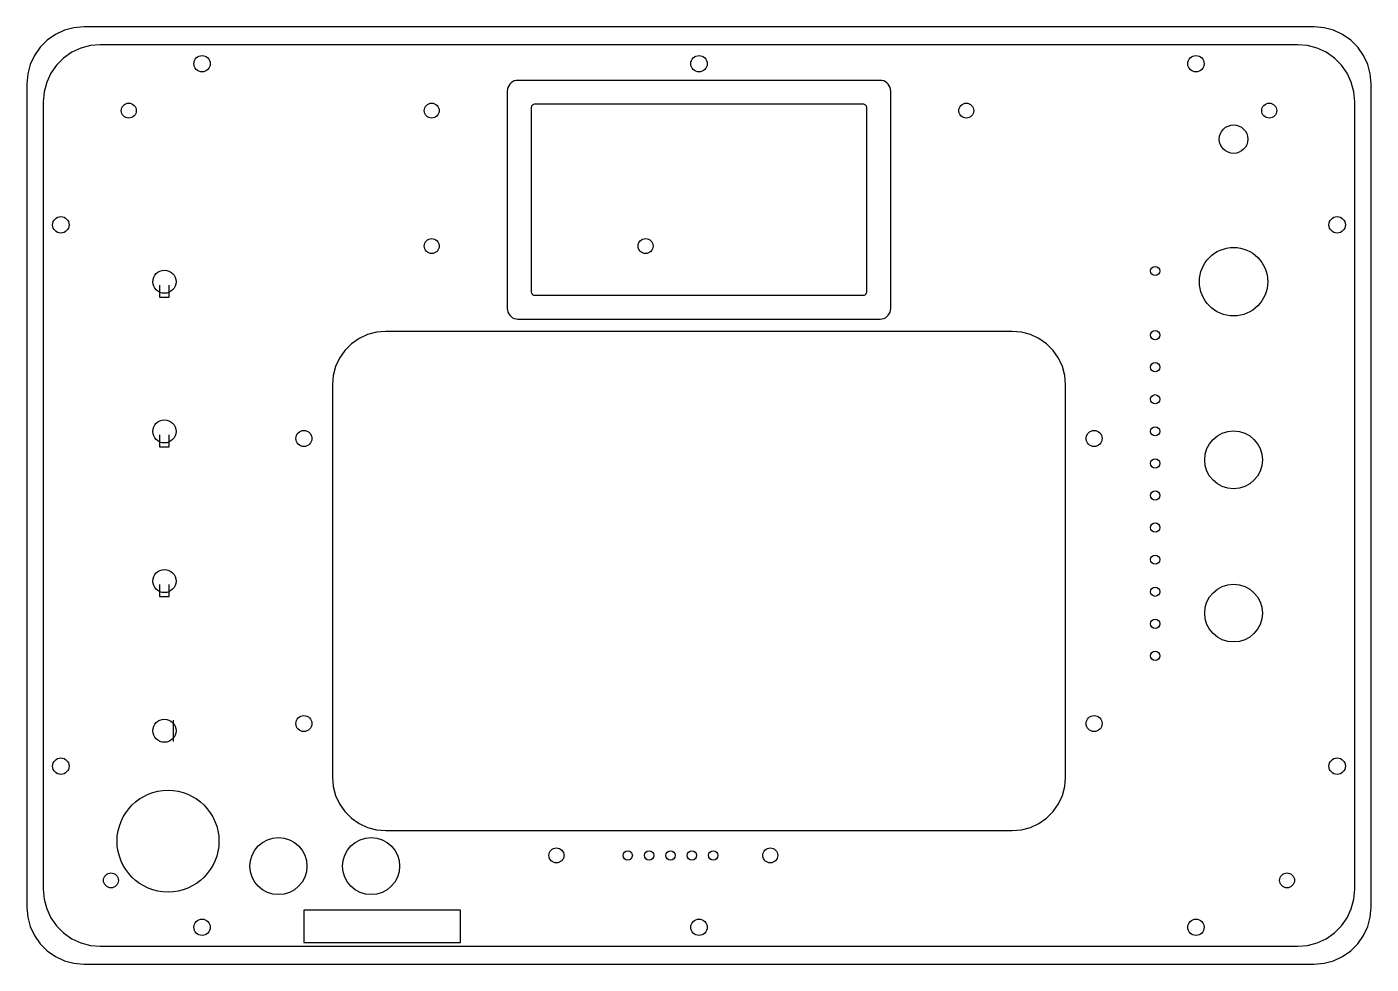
# Model space of a CAD drawing. Header units: millimetres. Extents: x -189 to 189, y -132 to 132.
import ezdxf

# ---------------------------------------------------------------- set-up
doc = ezdxf.new("R2010")
doc.units = ezdxf.units.MM
for name, color, linetype in [('OUTLINE', 7, 'Continuous'), ('POCKET_1MM', 7, 'Continuous'), ('REBATE_2MM_TOP', 7, 'Continuous'), ('RELIEF_0.8MM_UNDERSIDE', 7, 'Continuous'), ('STANDOFF_M3', 7, 'Continuous'), ('THROUGH', 7, 'Continuous')]:
    doc.layers.add(name, color=color, linetype=linetype)

msp = doc.modelspace()

# ---------------------------------------------------------------- linework, layer by layer
at = {"layer": 'OUTLINE'}
msp.add_lwpolyline([(188.6, 115.5), (188.36, 118.28), (187.64, 120.97), (186.46, 123.5), (184.86, 125.78), (182.88, 127.76), (180.6, 129.36), (178.07, 130.54), (175.38, 131.26), (172.6, 131.5), (-172.6, 131.5), (-175.38, 131.26), (-178.07, 130.54), (-180.6, 129.36), (-182.88, 127.76), (-184.86, 125.78), (-186.46, 123.5), (-187.64, 120.97), (-188.36, 118.28), (-188.6, 115.5), (-188.6, -115.5), (-188.36, -118.28), (-187.64, -120.97), (-186.46, -123.5), (-184.86, -125.78), (-182.88, -127.76), (-180.6, -129.36), (-178.07, -130.54), (-175.38, -131.26), (-172.6, -131.5), (172.6, -131.5), (175.38, -131.26), (178.07, -130.54), (180.6, -129.36), (182.88, -127.76), (184.86, -125.78), (186.46, -123.5), (187.64, -120.97), (188.36, -118.28), (188.6, -115.5)], close=True, dxfattribs=at)
at = {"layer": 'POCKET_1MM'}
msp.add_lwpolyline([(53.8, 113.5), (53.75, 114.02), (53.61, 114.53), (53.39, 115), (53.09, 115.43), (52.72, 115.8), (52.3, 116.1), (51.82, 116.32), (51.32, 116.45), (50.8, 116.5), (-50.8, 116.5), (-51.32, 116.45), (-51.82, 116.32), (-52.3, 116.1), (-52.72, 115.8), (-53.09, 115.43), (-53.39, 115), (-53.61, 114.53), (-53.75, 114.02), (-53.8, 113.5), (-53.8, 52.5), (-53.75, 51.98), (-53.61, 51.47), (-53.39, 51), (-53.09, 50.57), (-52.72, 50.2), (-52.3, 49.9), (-51.82, 49.68), (-51.32, 49.55), (-50.8, 49.5), (50.8, 49.5), (51.32, 49.55), (51.82, 49.68), (52.3, 49.9), (52.72, 50.2), (53.09, 50.57), (53.39, 51), (53.61, 51.47), (53.75, 51.98), (53.8, 52.5)], close=True, dxfattribs=at)
at = {"layer": 'REBATE_2MM_TOP'}
msp.add_lwpolyline([(184, 110.5), (183.76, 113.28), (183.04, 115.97), (181.86, 118.5), (180.26, 120.78), (178.28, 122.76), (176, 124.36), (173.47, 125.54), (170.78, 126.26), (168, 126.5), (-168, 126.5), (-170.78, 126.26), (-173.47, 125.54), (-176, 124.36), (-178.28, 122.76), (-180.26, 120.78), (-181.86, 118.5), (-183.04, 115.97), (-183.76, 113.28), (-184, 110.5), (-184, -110.5), (-183.76, -113.28), (-183.04, -115.97), (-181.86, -118.5), (-180.26, -120.78), (-178.28, -122.76), (-176, -124.36), (-173.47, -125.54), (-170.78, -126.26), (-168, -126.5), (168, -126.5), (170.78, -126.26), (173.47, -125.54), (176, -124.36), (178.28, -122.76), (180.26, -120.78), (181.86, -118.5), (183.04, -115.97), (183.76, -113.28), (184, -110.5)], close=True, dxfattribs=at)
at = {"layer": 'RELIEF_0.8MM_UNDERSIDE'}
msp.add_lwpolyline([(-110.9, -125.4), (-66.9, -125.4), (-66.9, -116.4), (-110.9, -116.4)], close=True, dxfattribs=at)
at = {"layer": 'STANDOFF_M3'}
for centre in [(-160, 108), (-75, 108), (75, 108), (160, 108), (-75, 70), (-15, 70), (-40, -101), (20, -101), (-165, -108), (165, -108)]:
    msp.add_circle(centre, 2.1, dxfattribs=at)
at = {"layer": 'THROUGH'}
msp.add_line((-147.45, -69), (-147.45, -63), dxfattribs=at)
for points in [[(47.09, 108.8), (47.08, 108.97), (47.03, 109.14), (46.96, 109.3), (46.86, 109.44), (46.74, 109.57), (46.59, 109.67), (46.44, 109.74), (46.27, 109.78), (46.09, 109.8), (-46.09, 109.8), (-46.27, 109.78), (-46.44, 109.74), (-46.59, 109.67), (-46.74, 109.57), (-46.86, 109.44), (-46.96, 109.3), (-47.03, 109.14), (-47.08, 108.97), (-47.09, 108.8), (-47.09, 57.2), (-47.08, 57.03), (-47.03, 56.86), (-46.96, 56.7), (-46.86, 56.56), (-46.74, 56.43), (-46.59, 56.33), (-46.44, 56.26), (-46.27, 56.22), (-46.09, 56.2), (46.09, 56.2), (46.27, 56.22), (46.44, 56.26), (46.59, 56.33), (46.74, 56.43), (46.86, 56.56), (46.96, 56.7), (47.03, 56.86), (47.08, 57.03), (47.09, 57.2)], [(102.88, 31.05), (102.65, 33.65), (101.97, 36.18), (100.87, 38.55), (99.37, 40.69), (97.52, 42.54), (95.38, 44.04), (93.01, 45.14), (90.48, 45.82), (87.88, 46.05), (-87.88, 46.05), (-90.48, 45.82), (-93.01, 45.14), (-95.38, 44.04), (-97.52, 42.54), (-99.37, 40.69), (-100.87, 38.55), (-101.97, 36.18), (-102.65, 33.65), (-102.88, 31.05), (-102.88, -79.05), (-102.65, -81.65), (-101.97, -84.18), (-100.87, -86.55), (-99.37, -88.69), (-97.52, -90.54), (-95.38, -92.04), (-93.01, -93.14), (-90.48, -93.82), (-87.88, -94.05), (87.88, -94.05), (90.48, -93.82), (93.01, -93.14), (95.38, -92.04), (97.52, -90.54), (99.37, -88.69), (100.87, -86.55), (101.97, -84.18), (102.65, -81.65), (102.88, -79.05)]]:
    msp.add_lwpolyline(points, close=True, dxfattribs=at)
for points in [[(-151.35, 59), (-151.35, 55.65), (-148.65, 55.65), (-148.65, 59)], [(-151.35, 17), (-151.35, 13.65), (-148.65, 13.65), (-148.65, 17)], [(-151.35, -25), (-151.35, -28.35), (-148.65, -28.35), (-148.65, -25)]]:
    msp.add_lwpolyline(points, dxfattribs=at)
for centre, radius in [((-139.45, 121.16), 2.3), ((0, 121.16), 2.3), ((139.45, 121.16), 2.3), ((150, 100), 4), ((-179.07, 75.95), 2.3), ((179.07, 75.95), 2.3), ((150, 60), 9.6), ((128, 63), 1.3), ((-150, 60), 3.25), ((128, 45), 1.3), ((128, 36), 1.3), ((128, 27), 1.3), ((-150, 18), 3.25), ((128, 18), 1.3), ((-110.88, 16), 2.25), ((110.88, 16), 2.25), ((150, 10), 8.1), ((128, 9), 1.3), ((128, 0), 1.3), ((128, -9), 1.3), ((128, -18), 1.3), ((-150, -24), 3.25), ((128, -27), 1.3), ((150, -33), 8.1), ((128, -36), 1.3), ((128, -45), 1.3), ((-150, -66), 3.25), ((-110.88, -64), 2.25), ((110.88, -64), 2.25), ((-179.07, -75.95), 2.3), ((179.07, -75.95), 2.3), ((-149, -97), 14.3), ((-118, -104), 8), ((-92, -104), 8), ((-20, -101), 1.3), ((-14, -101), 1.3), ((-8, -101), 1.3), ((-2, -101), 1.3), ((4, -101), 1.3), ((-139.45, -121.16), 2.3), ((0, -121.16), 2.3), ((139.45, -121.16), 2.3)]:
    msp.add_circle(centre, radius, dxfattribs=at)

doc.saveas('drawing.dxf')
